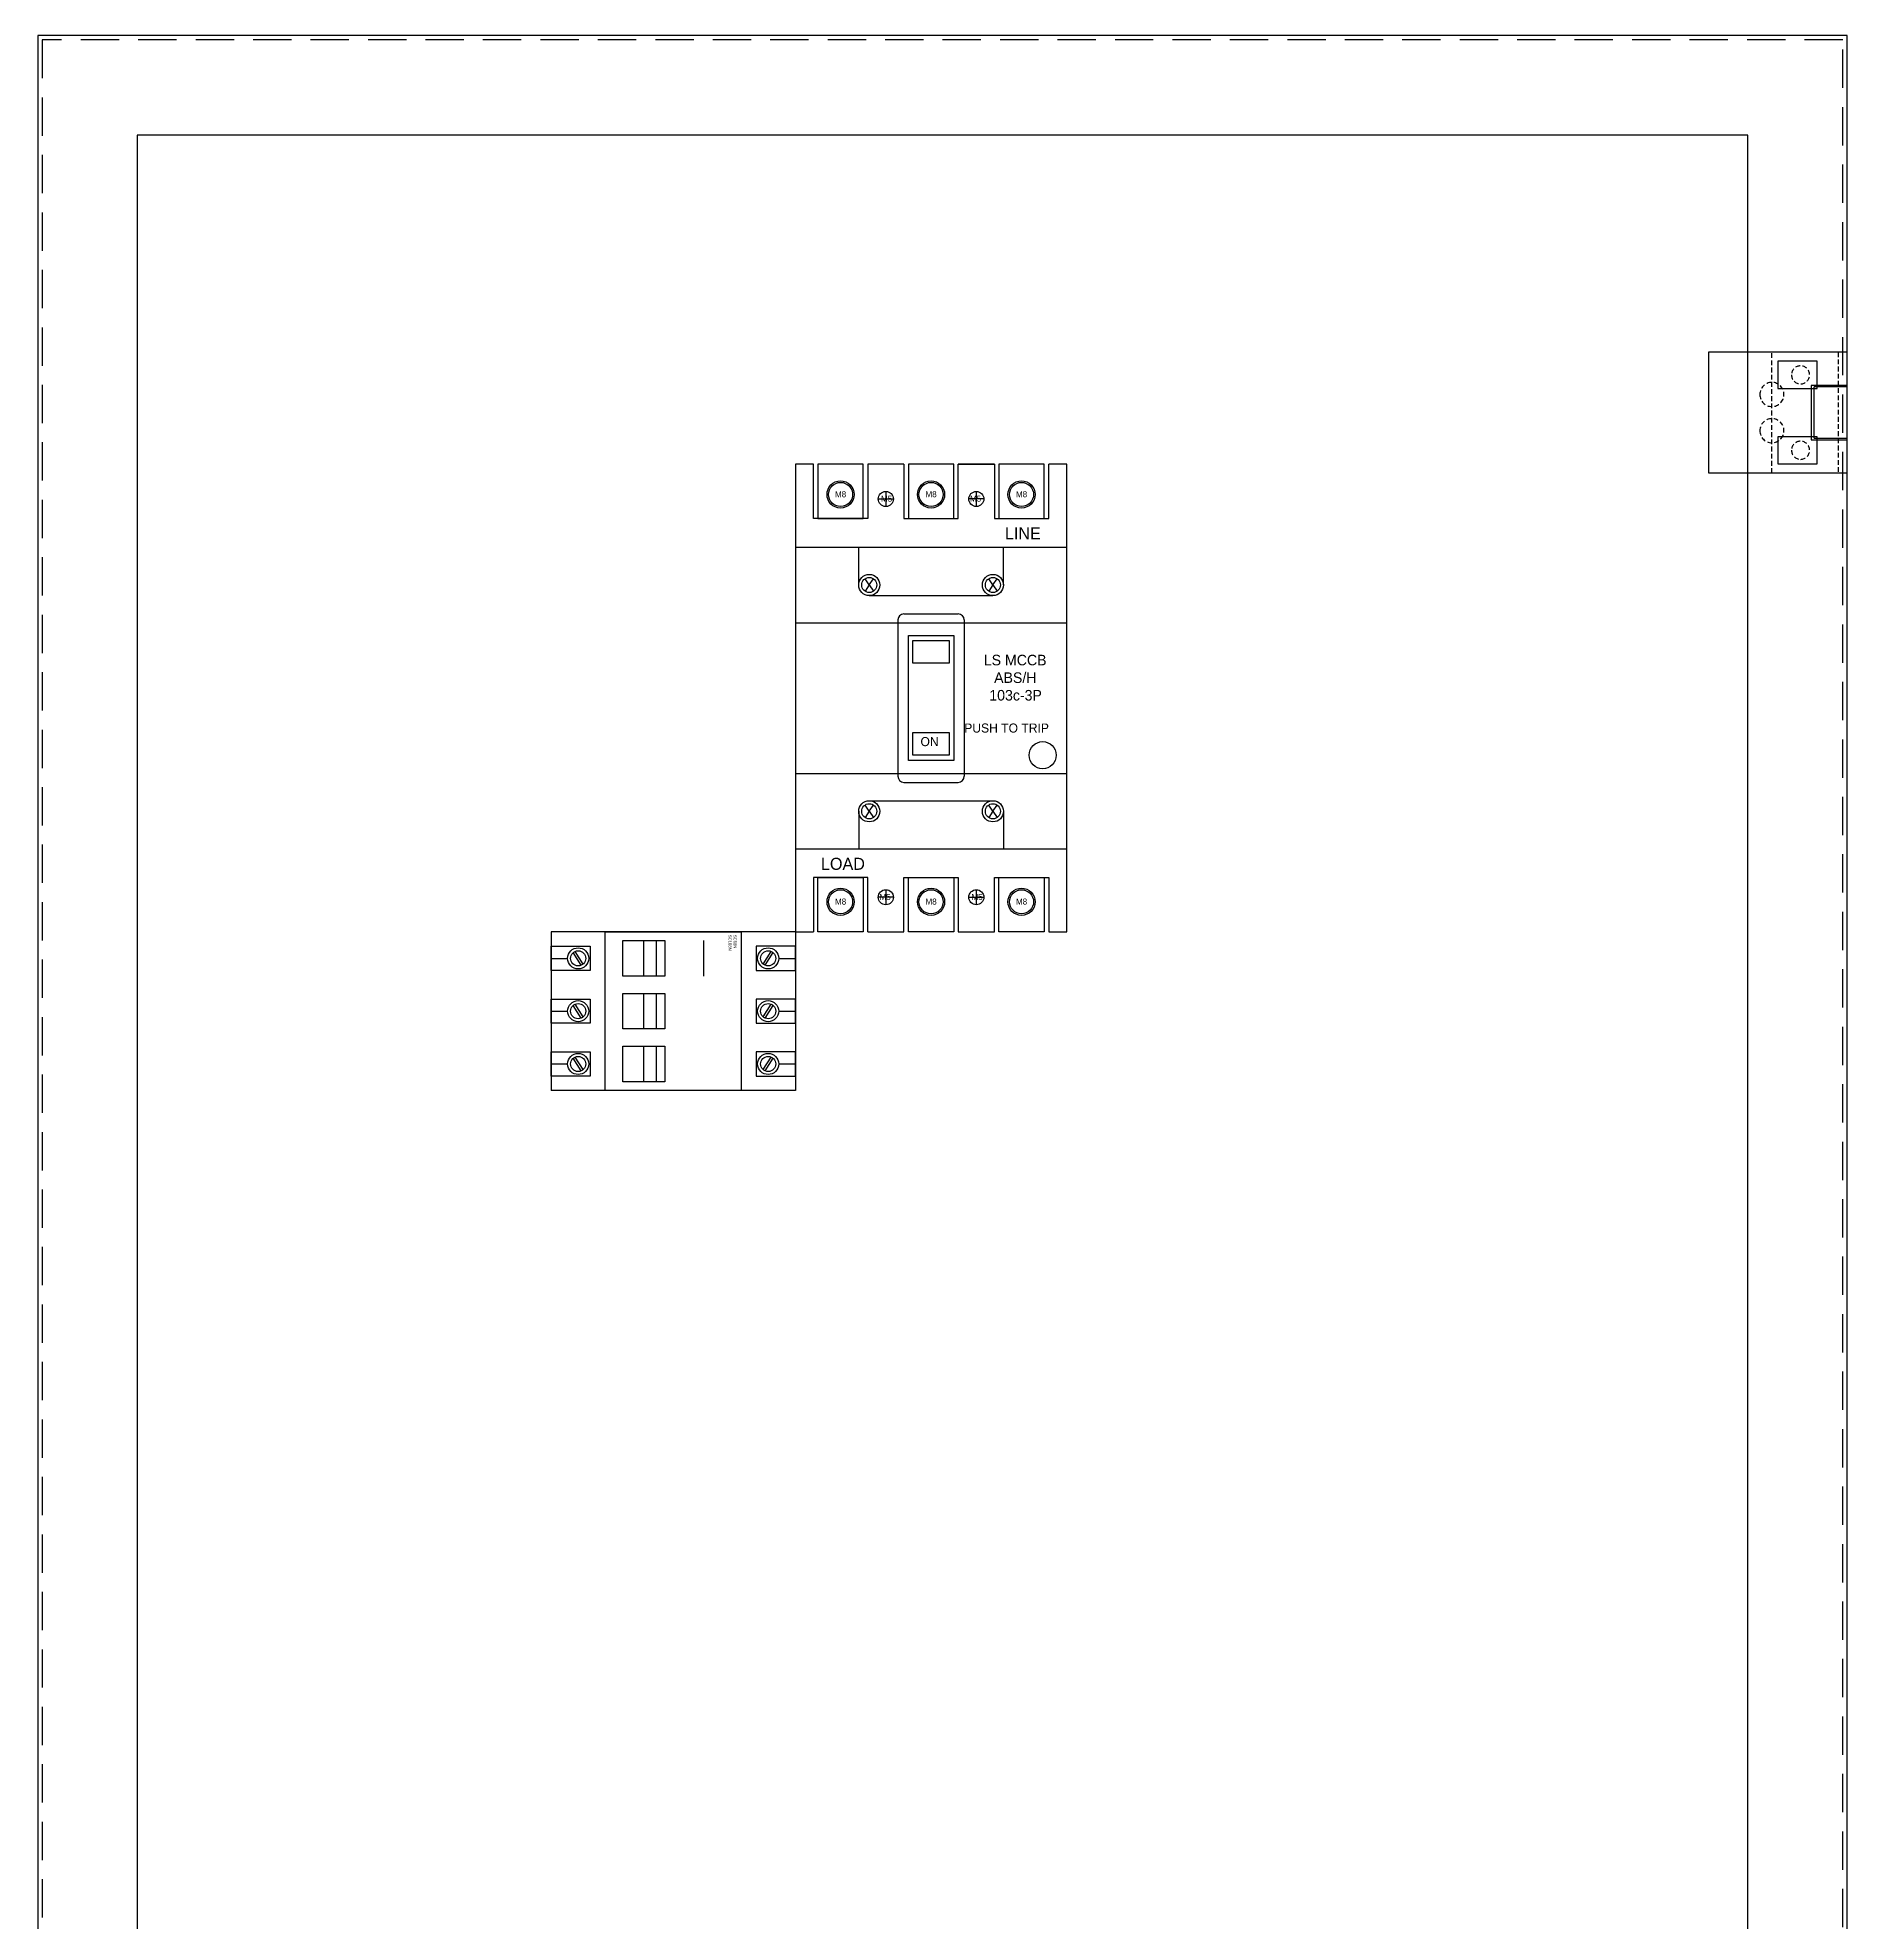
# Model space of a CAD drawing. Header units: millimetres. Extents: x 0 to 4783, y 0 to 3382.
# Drawn here: x 1359 to 1959, y 2048 to 2673 of the extents above; entities that cross this region are included whole.
import ezdxf

# ---------------------------------------------------------------- set-up
doc = ezdxf.new("R2010")
doc.units = ezdxf.units.MM
doc.linetypes.add('HIDDEN2', pattern=[4.7625, 3.175, -1.5875])
doc.linetypes.add('HIDDENX2', pattern=[19.05, 12.7, -6.35])
doc.layers.add('DI', color=2, linetype='Continuous')
doc.styles.add('KT', font='vnsimli.shx')

# ---------------------------------------------------------------- blocks, each defined once
blk = doc.blocks.new('HL044-1.3-C')
at = {"color": 1, "linetype": 'HIDDEN2', "ltscale": 0.5}
for p, q in [((-25, 40), (-25, 0)), ((-3, 0), (-3, 40))]:
    blk.add_line(p, q, dxfattribs=at)
at = {"color": 1}
for p, q in [((-12, 29), (0, 29)), ((-12, 11), (-12, 29)), ((-11, 28.5), (0, 28.5)), ((-11, 28.5), (-11, 11.5)), ((0, 11), (-12, 11)), ((0, 11.5), (-11, 11.5))]:
    blk.add_line(p, q, dxfattribs=at)
blk.add_lwpolyline([(-46, 40), (0, 40), (0, 0), (-46, 0)], close=True, dxfattribs=at)
at = {"color": 1, "linetype": 'HIDDEN2', "ltscale": 0.5}
for centre, radius in [((-15.5, 32.5), 3), ((-25, 26), 4), ((-25, 14), 4), ((-15.5, 7.5), 3)]:
    blk.add_circle(centre, radius, dxfattribs=at)
blk = doc.blocks.new('1 AF125 3P')
for p, q in [((54, 0), (66, 0)), ((0, -27.5), (90, -27.5)), ((21, -40), (21, -27.5)), ((69, -40), (69, -27.5)), ((24.5, -40), (23.11, -37.92)), ((24.5, -40), (23.11, -42.08)), ((24.5, -40), (25.89, -37.92)), ((24.5, -40), (25.89, -42.08)), ((24.5, -43.5), (65.5, -43.5)), ((65.5, -40), (64.11, -37.92)), ((65.5, -40), (64.11, -42.08)), ((65.5, -40), (66.89, -37.92)), ((65.5, -40), (66.89, -42.08)), ((36, -49.59), (54, -49.59)), ((0, -52.5), (90, -52.5)), ((34, -51.59), (34, -103.41)), ((34, -52.5), (56, -52.5)), ((56, -51.59), (56, -103.41)), ((0, -102.5), (90, -102.5)), ((34, -102.5), (56, -102.5)), ((36, -105.41), (54, -105.41)), ((24.5, -111.5), (65.5, -111.5)), ((21, -115), (21, -127.5)), ((24.5, -115), (23.11, -112.92)), ((24.5, -115), (23.11, -117.08)), ((24.5, -115), (25.89, -112.92)), ((24.5, -115), (25.89, -117.08)), ((65.5, -115), (64.11, -112.92)), ((65.5, -115), (64.11, -117.08)), ((65.5, -115), (66.89, -112.92)), ((65.5, -115), (66.89, -117.08)), ((69, -115), (69, -127.5)), ((0, -127.5), (90, -127.5)), ((54, -155), (66, -155))]:
    blk.add_line(p, q)
at = {"color": 4}
for p, q in [((27.5, -11.5), (32.5, -11.5)), ((30, -9), (30, -14)), ((62.5, -11.5), (57.5, -11.5)), ((60, -9), (60, -14)), ((32.5, -143.5), (27.5, -143.5)), ((30, -141), (30, -146)), ((57.5, -143.5), (62.5, -143.5)), ((60, -141), (60, -146))]:
    blk.add_line(p, q, dxfattribs=at)
at = {"lineweight": 30}
for points in [[(6, 0), (0, 0), (0, -155), (6, -155)], [(24, 0), (24, -18), (6, -18), (6, 0)], [(36, 0), (24, 0)], [(36, 0), (36, -18), (54, -18), (54, 0)], [(66, 0), (54, 0)], [(66, 0), (66, -18), (84, -18), (84, 0)], [(84, -155), (90, -155), (90, 0), (84, 0)], [(24, -155), (24, -137), (6, -137), (6, -155)], [(36, -155), (36, -137), (54, -137), (54, -155)], [(66, -155), (66, -137), (84, -137), (84, -155)], [(24, -155), (36, -155)], [(54, -155), (66, -155)]]:
    blk.add_lwpolyline(points, dxfattribs=at)
for points in [[(37.5, -56.79), (52.5, -56.79), (52.5, -98.21), (37.5, -98.21)], [(39, -58.41), (51, -58.41), (51, -65.91), (39, -65.91)], [(39, -88.91), (51, -88.91), (51, -96.41), (39, -96.41)]]:
    blk.add_lwpolyline(points, close=True)
for centre, radius in [((15, -10), 4), ((45, -10), 4), ((75, -10), 4), ((24.5, -40), 3.5), ((65.5, -40), 3.5), ((24.5, -40), 2.5), ((65.5, -40), 2.5), ((82, -96.41), 4.5), ((24.5, -115), 3.5), ((65.5, -115), 3.5), ((24.5, -115), 2.5), ((65.5, -115), 2.5), ((15, -145), 4), ((45, -145), 4), ((75, -145), 4)]:
    blk.add_circle(centre, radius)
for centre, start, end in [((36, -51.59), 90, 180), ((54, -51.59), 0, 90), ((36, -103.41), 180, 270), ((54, -103.41), 270, 0)]:
    blk.add_arc(centre, 2, start, end)
at = {"attachment_point": 1}
for s, width, insert, char_height in [('M8', 0.2, (13.15, -8.92), 2), ('M8', 0.2, (43.15, -8.92), 2), ('M8', 0.2, (73.15, -8.92), 2), ('LINE', 14.0775, (69.5, -20.91), 4), ('PUSH TO TRIP', 37.6575, (56, -85.91), 3), ('ON', 7.2418, (41.5, -90.41), 3), ('LOAD', 14.0775, (8.5, -130.41), 4), ('M8', 0.2, (13.15, -143.92), 2), ('M8', 0.2, (43.15, -143.92), 2), ('M8', 0.2, (73.15, -143.92), 2)]:
    blk.add_mtext_dynamic_manual_height_columns(s, width=width, gutter_width=1, heights=[0], dxfattribs=dict(at, insert=insert, char_height=char_height))
at = {"color": 4, "char_height": 2}
for insert, attachment_point in [((28.39, -10.37), 1), ((61.61, -10.37), 3), ((31.61, -142.37), 3), ((58.39, -142.37), 1)]:
    blk.add_mtext_dynamic_manual_height_columns('M5', width=0.2, gutter_width=1, heights=[0], dxfattribs=dict(at, insert=insert, attachment_point=attachment_point))
blk = doc.blocks.new('LS 125AF 3P')
at = {"color": 1}
for points in [[(7.5, -18), (22.5, -18), (22.5, 0), (7.5, 0)], [(7.5, -137), (22.5, -137), (22.5, -155), (7.5, -155)]]:
    blk.add_lwpolyline(points, close=True, dxfattribs=at)
at = {"color": 2}
for points in [[(37.5, -18), (52.5, -18), (52.5, 0), (37.5, 0)], [(37.5, -137), (52.5, -137), (52.5, -155), (37.5, -155)]]:
    blk.add_lwpolyline(points, close=True, dxfattribs=at)
at = {"color": 5}
for points in [[(67.5, -18), (82.5, -18), (82.5, 0), (67.5, 0)], [(67.5, -137), (82.5, -137), (82.5, -155), (67.5, -155)]]:
    blk.add_lwpolyline(points, close=True, dxfattribs=at)
at = {"color": 1}
for centre in [(15, -10), (15, -145)]:
    blk.add_circle(centre, 4.5, dxfattribs=at)
at = {"color": 2}
for centre in [(45, -10), (45, -145)]:
    blk.add_circle(centre, 4.5, dxfattribs=at)
at = {"color": 5}
for centre in [(75, -10), (75, -145)]:
    blk.add_circle(centre, 4.5, dxfattribs=at)
at = {"color": 4}
for centre in [(30, -11.5), (60, -11.5), (30, -143.5), (60, -143.5)]:
    blk.add_circle(centre, 2.5, dxfattribs=at)
blk.add_blockref('1 AF125 3P', (0, 0))
at = {"insert": (57.31, -63.13), "char_height": 3.5, "attachment_point": 1}
blk.add_mtext_dynamic_manual_height_columns('\\pi5.18038;{\\C1;LS MCCB\\P\\pi8.59921;ABS/H\\P\\pi7.00559;103c-3P}', width=31.4777, gutter_width=1, heights=[0], dxfattribs=at)
blk = doc.blocks.new('SC86N108N3P')
at = {"color": 7}
for p, q in [((159248.82, 62347.08), (159248.82, 62266.08)), ((159301.32, 62347.08), (159301.32, 62266.08))]:
    blk.add_line(p, q, dxfattribs=at)
for p, q in [((159248.82, 62347.08), (159283.82, 62347.08)), ((159257.57, 62341.58), (159257.57, 62347.08)), ((159275.07, 62341.58), (159275.07, 62347.08)), ((159283.82, 62347.08), (159301.32, 62347.08)), ((159292.57, 62341.58), (159292.57, 62347.08)), ((159259.45, 62336.42), (159255.28, 62339.08)), ((159259.87, 62337.09), (159255.67, 62339.7)), ((159276.95, 62336.42), (159272.78, 62339.08)), ((159277.37, 62337.09), (159273.17, 62339.7)), ((159294.45, 62336.42), (159290.28, 62339.08)), ((159294.87, 62337.09), (159290.67, 62339.7)), ((159251.68, 62316.67), (159263.47, 62316.67)), ((159259.45, 62276.74), (159255.28, 62274.08)), ((159259.87, 62276.07), (159255.67, 62273.46)), ((159276.95, 62276.74), (159272.78, 62274.08)), ((159277.37, 62276.07), (159273.17, 62273.46)), ((159294.45, 62276.74), (159290.28, 62274.08)), ((159294.87, 62276.07), (159290.67, 62273.46)), ((159257.57, 62266.08), (159257.57, 62271.58)), ((159275.07, 62266.08), (159275.07, 62271.58)), ((159292.57, 62266.08), (159292.57, 62271.58)), ((159248.82, 62266.08), (159283.82, 62266.08)), ((159283.82, 62266.08), (159301.32, 62266.08))]:
    blk.add_line(p, q)
at = {"color": 1}
for points in [[(159253.57, 62334.08), (159261.57, 62334.08), (159261.57, 62347.08), (159253.57, 62347.08)], [(159271.07, 62334.08), (159279.07, 62334.08), (159279.07, 62347.08), (159271.07, 62347.08)], [(159288.57, 62334.08), (159296.57, 62334.08), (159296.57, 62347.08), (159288.57, 62347.08)], [(159253.57, 62279.08), (159261.57, 62279.08), (159261.57, 62266.08), (159253.57, 62266.08)], [(159271.07, 62279.08), (159279.07, 62279.08), (159279.07, 62266.08), (159271.07, 62266.08)], [(159288.57, 62279.08), (159296.57, 62279.08), (159296.57, 62266.08), (159288.57, 62266.08)]]:
    blk.add_lwpolyline(points, close=True, dxfattribs=at)
at = {"color": 3, "linetype": 'ByBlock', "lineweight": -2}
blk.add_lwpolyline([(159248.82, 62329.08), (159301.32, 62329.08), (159301.32, 62284.08), (159248.82, 62284.08)], close=True, dxfattribs=at)
at = {"linetype": 'ByBlock', "lineweight": -2}
for points in [[(159251.68, 62303.81), (159263.47, 62303.81), (159263.47, 62289.88), (159251.68, 62289.88)], [(159251.68, 62300.93), (159263.47, 62300.93), (159263.47, 62296.85), (159251.68, 62296.85)], [(159269.18, 62303.81), (159280.97, 62303.81), (159280.97, 62289.88), (159269.18, 62289.88)], [(159269.18, 62300.93), (159280.97, 62300.93), (159280.97, 62296.85), (159269.18, 62296.85)], [(159286.68, 62303.81), (159298.47, 62303.81), (159298.47, 62289.88), (159286.68, 62289.88)], [(159286.68, 62300.93), (159298.47, 62300.93), (159298.47, 62296.85), (159286.68, 62296.85)]]:
    blk.add_lwpolyline(points, close=True, dxfattribs=at)
for centre, radius in [((159257.57, 62338.08), 3.5), ((159257.57, 62338.08), 2.5), ((159275.07, 62338.08), 3.5), ((159275.07, 62338.08), 2.5), ((159292.57, 62338.08), 3.5), ((159292.57, 62338.08), 2.5), ((159257.57, 62275.08), 3.5), ((159257.57, 62275.08), 2.5), ((159275.07, 62275.08), 3.5), ((159275.07, 62275.08), 2.5), ((159292.57, 62275.08), 3.5), ((159292.57, 62275.08), 2.5)]:
    blk.add_circle(centre, radius)
at = {"layer": 'DI', "insert": (159249.75, 62327.59), "char_height": 1, "attachment_point": 1, "style": 'KT'}
blk.add_mtext_dynamic_manual_height_columns('{\\fArial|b0|i0|c0|p34;SC68N \\PSC108N }', width=109.6994, gutter_width=12.5, heights=[0], dxfattribs=at)

msp = doc.modelspace()

# ---------------------------------------------------------------- linework, layer by layer
at = {"color": 7}
for points in [[(1359.11, 1473.6), (1959.11, 1473.6), (1959.11, 2673.6), (1359.11, 2673.6)], [(1392.11, 1506), (1926.11, 1506), (1926.11, 2640.6), (1392.11, 2640.6)]]:
    msp.add_lwpolyline(points, close=True, dxfattribs=at)
at = {"color": 7, "linetype": 'HIDDENX2'}
msp.add_lwpolyline([(1360.61, 1475.1), (1957.61, 1475.1), (1957.61, 2672.1), (1360.61, 2672.1)], close=True, dxfattribs=at)
at = {"color": 2}
for points in [[(1936.11, 2556.6), (1949.11, 2556.6), (1949.11, 2565.6), (1936.11, 2565.6)], [(1936.11, 2531.6), (1949.11, 2531.6), (1949.11, 2540.6), (1936.11, 2540.6)]]:
    msp.add_lwpolyline(points, close=True, dxfattribs=at)

# ---------------------------------------------------------------- block references
at = {"color": 7, "xscale": -1, "rotation": 180}
msp.add_blockref('HL044-1.3-C', (1959.11, 2568.6), dxfattribs=at)
msp.add_blockref('LS 125AF 3P', (1610.32, 2531.46))
at = {"linetype": 'ByBlock', "lineweight": -2, "rotation": 270}
msp.add_blockref('SC86N108N3P', (-60736.76, 161625.28), dxfattribs=at)

doc.saveas('drawing.dxf')
